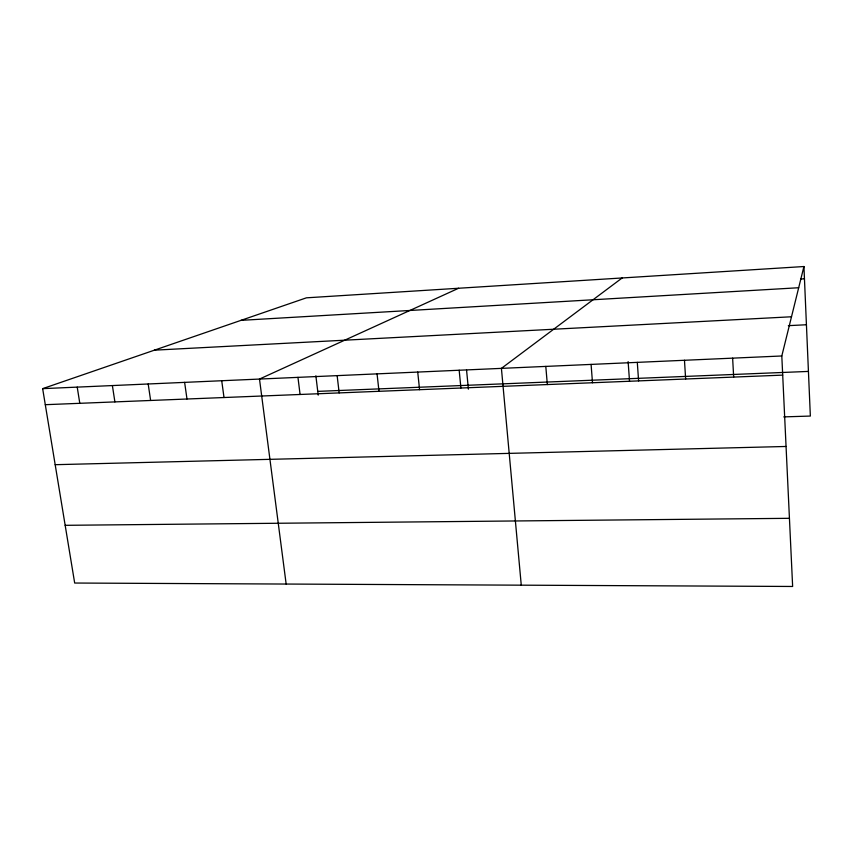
<?xml version="1.0" encoding="UTF-8"?>
<svg xmlns="http://www.w3.org/2000/svg" width="853" height="853" viewBox="0 0 853 853"><rect width="100%" height="100%" fill="white"/><g stroke="black" fill="none" stroke-linecap="round" stroke-linejoin="round"><path stroke-width="1.28" d="M781.806 355.978L803.931 266.531L306.43 297.825L42.65 388.648L74.68 583.036L792.64 586.469L781.806 355.978L42.65 388.648M622.157 277.961L501.415 368.368L521.268 585.179M458.605 288.25L259.493 379.063L286.16 584.049M800.551 279.027L804.454 278.792M240.983 320.355L798.685 287.738M154.414 350.167L791.499 316.772M788.332 325.665L806.426 324.748M317.753 391.378L808.431 371.418M45.294 404.695L782.702 375.117M783.726 416.893L810.35 416.061L803.931 266.531M55.178 464.693L786.061 446.471M65.169 525.32L789.441 518.315M77.218 387.113L79.798 403.32M112.383 385.567L114.899 401.912M148.187 383.978L150.629 400.473M184.621 382.368L186.988 399.012M221.716 380.726L224.008 397.53M297.953 377.357L300.075 394.481M315.866 375.81L318.212 395.131M337.138 375.629L339.174 392.913M377.058 373.87L378.999 391.314M417.725 372.068L419.569 389.682M459.17 370.234L460.919 388.03M466.559 370.074L468.404 389.149M545.803 366.406L547.338 384.564M591.086 364.402L592.504 382.752M628.128 361.619L629.525 381.238M637.298 362.365L638.598 380.896M684.469 360.275L685.641 379.009M732.631 358.153L733.665 377.09"/></g></svg>
